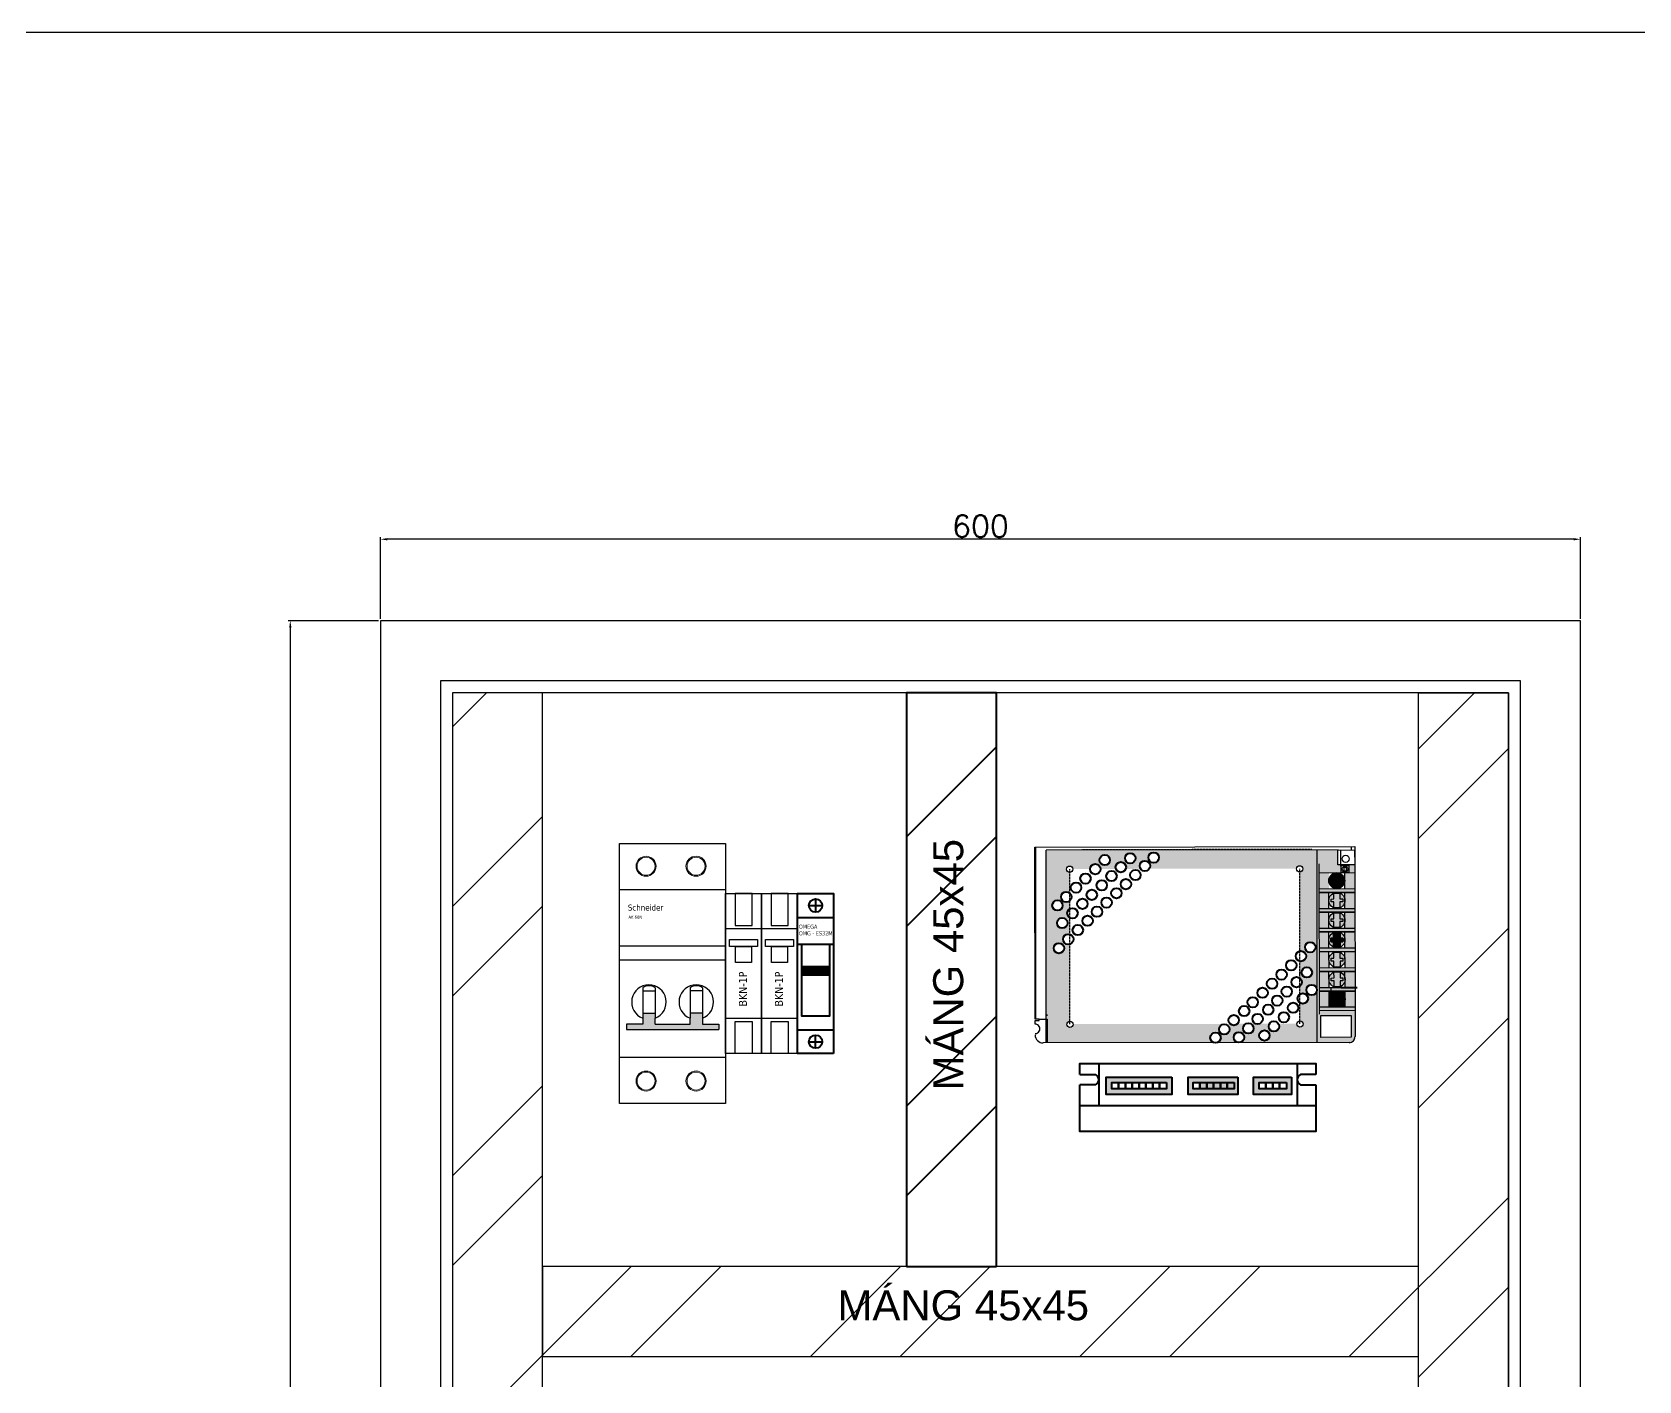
# Model space of a CAD drawing. Header units: inches. Extents: x 14 to 2932, y 13 to 1968.
# Drawn here: x 867 to 1671, y 1293 to 1968 of the extents above; entities that cross this region are included whole.
import ezdxf

# ---------------------------------------------------------------- set-up
doc = ezdxf.new("R2010")
doc.units = ezdxf.units.IN
doc.header["$MEASUREMENT"] = 0
doc.linetypes.add('DASHED', pattern=[0.75, 0.5, -0.25])
doc.layers.add('3', color=7, linetype='Continuous')
doc.layers.add('9-DIM', color=7, linetype='Continuous')
doc.layers.add('TEXT', color=3, linetype='Continuous', lineweight=9)
doc.styles.add('Tahoma (Input Text)', font='tahoma.ttf')
doc.styles.add('TEXT DIM TỦ', font='romans.shx', dxfattribs={"height": 11})
doc.styles.add('text tủ 17.7', font='arial.ttf', dxfattribs={"height": 15})
doc.dimstyles.new('DIM TỦ ĐIỆN', dxfattribs={"dimtxt": 11, "dimasz": 3.5, "dimexe": 1, "dimexo": 1, "dimgap": 1, "dimtad": 1, "dimtoh": 1, "dimdsep": 46, "dimtxsty": 'TEXT DIM TỦ', "dimcen": 0, "dimclrd": 6, "dimclre": 6, "dimclrt": 256, "dimadec": 0, "dimazin": 2, "dimtfac": 1, "dimtmove": 0, "dimatfit": 3, "dimfxl": 1, "dimtfillclr": 256, "dimtolj": 1, "dimtzin": 0, "dimarcsym": 1})

# ---------------------------------------------------------------- blocks, each defined once
blk = doc.blocks.new('*D29')
at = {"layer": '9-DIM', "color": 6, "lineweight": -2, "transparency": 16777216}
for p, q in [((1040.64, 1673.42), (995.54, 1673.42)), ((996.54, 1669.92), (996.54, 776.92)), ((1040.64, 773.42), (995.54, 773.42))]:
    blk.add_line(p, q, dxfattribs=at)
at = {"layer": '9-DIM', "color": 6, "transparency": 16777216}
for points in [[(995.96, 1669.92), (997.13, 1669.92), (996.54, 1673.42)], [(995.96, 776.92), (997.13, 776.92), (996.54, 773.42)]]:
    blk.add_solid(points, dxfattribs=at)
at = {"layer": 'Defpoints', "color": 0, "transparency": 16777216}
for p in [(1041.64, 1673.42), (996.54, 773.42), (1041.64, 773.42)]:
    blk.add_point(p, dxfattribs=at)
at = {"layer": '9-DIM', "transparency": 16777216, "insert": (990.04, 1223.42), "char_height": 11, "attachment_point": 5, "rotation": 90, "style": 'TEXT DIM TỦ'}
blk.add_mtext('\\A1;900', dxfattribs=at)
blk = doc.blocks.new('*D30')
at = {"layer": '9-DIM', "color": 6, "lineweight": -2, "transparency": 16777216}
for p, q in [((1041.64, 1674.42), (1041.64, 1715.22)), ((1638.14, 1714.22), (1045.14, 1714.22)), ((1641.64, 1674.42), (1641.64, 1715.22))]:
    blk.add_line(p, q, dxfattribs=at)
at = {"layer": '9-DIM', "color": 6, "transparency": 16777216}
for points in [[(1045.14, 1714.8), (1045.14, 1713.63), (1041.64, 1714.22)], [(1638.14, 1714.8), (1638.14, 1713.63), (1641.64, 1714.22)]]:
    blk.add_solid(points, dxfattribs=at)
at = {"layer": 'Defpoints', "color": 0, "transparency": 16777216}
for p in [(1041.64, 1714.22), (1041.64, 1673.42), (1641.64, 1673.42)]:
    blk.add_point(p, dxfattribs=at)
at = {"layer": '9-DIM', "transparency": 16777216, "insert": (1341.64, 1720.72), "char_height": 11, "attachment_point": 5, "style": 'TEXT DIM TỦ'}
blk.add_mtext('\\A1;600', dxfattribs=at)
blk = doc.blocks.new('*U6')
for points in [[(-543.89, -2654.83), (-525.89, -2654.83), (-525.89, -2734.83), (-543.89, -2734.83)], [(-541.89, -2677.83), (-527.89, -2677.83), (-527.89, -2681.33), (-541.89, -2681.33)], [(-538.89, -2681.33), (-530.89, -2681.33), (-530.89, -2689.33), (-538.89, -2689.33)]]:
    blk.add_lwpolyline(points, close=True)
at = {"color": 1}
for points in [[(-539.14, -2670.83), (-530.64, -2670.83), (-530.64, -2654.83), (-539.14, -2654.83)], [(-539.14, -2718.83), (-530.64, -2718.83), (-530.64, -2734.83), (-539.14, -2734.83)]]:
    blk.add_lwpolyline(points, close=True, dxfattribs=at)
at = {"color": 3}
blk.add_lwpolyline([(-543.89, -2672.33), (-525.89, -2672.33), (-525.89, -2717.33), (-543.89, -2717.33)], close=True, dxfattribs=at)
at = {"color": 1, "style": 'Tahoma (Input Text)'}
blk.add_text('BKN-1P', height=4, rotation=90, dxfattribs=at).set_placement((-533.23, -2711.26))
blk = doc.blocks.new('B')
at = {"layer": '3', "lineweight": 40, "true_color": 0xc7c8ca}
h = blk.add_hatch(color=9, dxfattribs=at)
h.dxf.hatch_style = 1
h.paths.add_polyline_path([(5690.61, -183.4, -0.899952), (5695.75, -183.94, -0.897339), (5690.61, -184.5), (5690.76, -234.7), (5717.17, -234.61, -0.415061), (5714.57, -232.02, -1), (5719.76, -232.02, -0.413367), (5717.17, -234.61), (5787.16, -234.42), (5786.77, -99.12), (5702.29, -99.37), (5702.29, -99.71), (5690.37, -99.75)])
h.paths.add_polyline_path([(5699.83, -112.73, -0.415061), (5698.26, -111.17, -0.998555), (5701.39, -111.16), (5739.79, -111.05, -0.078943), (5739.66, -110.25, -1), (5744.85, -110.25, -0.077489), (5744.73, -111.04), (5753.07, -111.01, -0.559875), (5757.5, -111), (5761.49, -110.99, -0.183658), (5760.83, -109.27, -1), (5766.03, -109.27, -0.182164), (5765.38, -110.98), (5775.86, -110.95, -1.001447), (5778.99, -110.94, -0.413367), (5777.43, -112.51), (5777.46, -121.16, -0.403594), (5779.96, -123.75, -0.401914), (5777.47, -126.35), (5777.49, -134.07, -0.519059), (5780.97, -136.52, -0.517225), (5777.51, -138.97), (5777.53, -146.45, -0.60753), (5781.62, -148.57, -0.605553), (5777.54, -150.71), (5777.76, -224.38, -0.415061), (5779.33, -225.94, -0.998555), (5776.2, -225.95), (5736.63, -226.06, -0.053791), (5736.69, -226.62, -1), (5731.5, -226.62, -0.052341), (5731.55, -226.08), (5723.11, -226.1, -0.484797), (5719.03, -226.11), (5715.06, -226.13, -0.152116), (5715.52, -227.6, -1), (5710.32, -227.6, -0.150637), (5710.77, -226.14), (5701.73, -226.16, -1.001447), (5698.6, -226.17, -0.413367), (5700.16, -224.6), (5700.13, -215.44, -0.555051), (5696.39, -213.11, -0.553161), (5700.12, -210.77), (5700.1, -206.15, -0.113241), (5699.84, -205.02, -0.111777), (5700.1, -203.9), (5700.09, -201.86, -0.72954), (5695.38, -200.35, -0.727328), (5700.08, -198.82), (5700.07, -194.91, -0.2018), (5699.29, -193.05, -0.200296), (5700.06, -191.2)], flags=16)
h.paths.add_polyline_path([(5699.92, -188.29, -1), (5694.73, -188.29, -1)], flags=16)
h.paths.add_polyline_path([(5696.1, -195.66, -1), (5690.9, -195.66, -1)], flags=16)
h.paths.add_polyline_path([(5709.07, -197.83, -1), (5703.87, -197.83, -1)], flags=0)
h.paths.add_polyline_path([(5713.59, -202.54, -1), (5708.4, -202.54, -1)], flags=0)
h.paths.add_polyline_path([(5697.03, -208.38, -1), (5691.84, -208.38, -1)], flags=16)
h.paths.add_polyline_path([(5709.67, -209.86, -1), (5704.48, -209.86, -1)], flags=0)
h.paths.add_polyline_path([(5718.32, -207.47, -1), (5713.13, -207.47, -1)], flags=0)
h.paths.add_polyline_path([(5714.43, -214.84, -1), (5709.24, -214.84, -1)], flags=0)
h.paths.add_polyline_path([(5722.9, -212.24, -1), (5717.7, -212.24, -1)], flags=0)
h.paths.add_polyline_path([(5706.29, -218.01, -1), (5701.1, -218.01, -1)], flags=0)
h.paths.add_polyline_path([(5718.94, -219.56, -1), (5713.75, -219.56, -1)], flags=0)
h.paths.add_polyline_path([(5710.85, -222.75, -1), (5705.66, -222.75, -1)], flags=0)
h.paths.add_polyline_path([(5727.42, -216.96, -1), (5722.23, -216.96, -1)], flags=0)
h.paths.add_polyline_path([(5732.08, -221.81, -1), (5726.89, -221.81, -1)], flags=0)
h.paths.add_polyline_path([(5728.54, -229.6, -1), (5723.35, -229.6, -1)], flags=16)
h.paths.add_polyline_path([(5744.27, -115.05, -1), (5749.46, -115.05, -1)], flags=0)
h.paths.add_polyline_path([(5748.93, -119.91, -1), (5754.12, -119.91, -1)], flags=0)
h.paths.add_polyline_path([(5753.45, -124.62, -1), (5758.65, -124.62, -1)], flags=0)
h.paths.add_polyline_path([(5735.21, -105.61, -1), (5740.4, -105.61, -1)], flags=16)
h.paths.add_polyline_path([(5758.03, -129.39, -1), (5763.22, -129.39, -1)], flags=0)
h.paths.add_polyline_path([(5762.75, -134.32, -1), (5767.95, -134.32, -1)], flags=0)
h.paths.add_polyline_path([(5741.14, -231.26, -1), (5735.95, -231.26, -1)], flags=16)
h.paths.add_polyline_path([(5767.28, -139.04, -1), (5772.48, -139.04, -1)], flags=0)
h.paths.add_polyline_path([(5747.81, -107.26, -1), (5753, -107.26, -1)], flags=16)
h.paths.add_polyline_path([(5757.41, -117.3, -1), (5762.6, -117.3, -1)], flags=0)
h.paths.add_polyline_path([(5771.87, -143.82, -1), (5777.06, -143.82, -1)], flags=0)
h.paths.add_polyline_path([(5761.92, -122.02, -1), (5767.11, -122.02, -1)], flags=0)
h.paths.add_polyline_path([(5766.68, -127, -1), (5771.87, -127, -1)], flags=0)
h.paths.add_polyline_path([(5771.31, -131.85, -1), (5776.51, -131.85, -1)], flags=0)
h.paths.add_polyline_path([(5780.6, -152.92, -1), (5785.8, -152.92, -1)], flags=16)
h.paths.add_polyline_path([(5756.58, -104.85, -1), (5761.78, -104.85, -1)], flags=16)
h.paths.add_polyline_path([(5765.5, -114.12, -1), (5770.69, -114.12, -1)], flags=0)
h.paths.add_polyline_path([(5780.25, -141.2, -1), (5785.45, -141.2, -1)], flags=16)
h.paths.add_polyline_path([(5770.06, -118.86, -1), (5775.25, -118.86, -1)], flags=0)
h.paths.add_polyline_path([(5779.32, -128.49, -1), (5784.51, -128.49, -1)], flags=16)
at = {"layer": '3', "lineweight": 40, "true_color": 0xf4ee51}
h = blk.add_hatch(color=41, dxfattribs=at)
h.dxf.hatch_style = 1
h.paths.add_polyline_path([(5690.64, -234.7), (5690.69, -250.78, 0.414214), (5693.7, -253.77), (5706.63, -253.73), (5706.58, -235.73), (5705.03, -235.74), (5705.03, -234.65)])
h.paths.add_polyline_path([(5693.25, -236.59), (5704.18, -236.56), (5704.23, -251.8), (5693.29, -251.83)], flags=16)
h.paths.add_polyline_path([(5706.58, -235.73), (5706.63, -253.73), (5708.51, -253.73), (5708.45, -235.73)])
h.paths.add_polyline_path([(5716.45, -235.7), (5716.51, -253.7), (5718.38, -253.7), (5718.33, -235.7)])
h.paths.add_polyline_path([(5726.33, -235.67), (5726.38, -253.67), (5728.26, -253.67), (5728.21, -235.67)])
h.paths.add_polyline_path([(5736.21, -235.65), (5736.26, -253.65), (5738.14, -253.64), (5738.09, -235.64)])
h.paths.add_polyline_path([(5746.09, -235.62), (5746.14, -253.62), (5748.02, -253.61), (5747.96, -235.61)])
h.paths.add_polyline_path([(5755.96, -235.59), (5756.02, -253.59), (5757.89, -253.58), (5757.84, -235.58)])
h.paths.add_polyline_path([(5765.84, -235.56), (5765.89, -253.56), (5767.77, -253.55), (5767.72, -235.55)])
h.paths.add_polyline_path([(5780.18, -234.44), (5780.18, -235.52), (5775.72, -235.53), (5775.75, -246.85), (5779.31, -246.84), (5779.32, -250.57), (5775.76, -250.58), (5775.77, -253.53), (5779.65, -253.52), (5779.63, -245.16), (5787.07, -245.14), (5787.04, -234.42)])
at = {"layer": '3', "lineweight": 40, "true_color": 0x000000}
h = blk.add_hatch(color=18, dxfattribs=at)
h.dxf.hatch_style = 1
h.paths.add_polyline_path([(5716.47, -240.7), (5716.45, -235.7), (5708.45, -235.73), (5708.47, -240.73)])
h.paths.add_polyline_path([(5708.49, -248.73), (5708.51, -253.73), (5716.51, -253.7), (5716.49, -248.7)])
h.paths.add_polyline_path([(5718.37, -248.7), (5718.38, -253.7), (5726.38, -253.67), (5726.37, -248.67)])
h.paths.add_polyline_path([(5726.35, -240.67), (5726.33, -235.67), (5718.33, -235.7), (5718.35, -240.7)])
h.paths.add_polyline_path([(5728.21, -235.67), (5728.22, -240.67), (5736.22, -240.65), (5736.21, -235.65)])
h.paths.add_polyline_path([(5728.25, -248.67), (5728.26, -253.67), (5736.26, -253.65), (5736.25, -248.65)])
h.paths.add_polyline_path([(5746.14, -253.62), (5746.12, -248.62), (5738.12, -248.64), (5738.14, -253.64)])
h.paths.add_polyline_path([(5738.09, -235.64), (5738.1, -240.64), (5746.1, -240.62), (5746.09, -235.62)])
h.paths.add_polyline_path([(5755.98, -240.59), (5755.96, -235.59), (5747.96, -235.61), (5747.98, -240.61)])
h.paths.add_polyline_path([(5748, -248.61), (5748.02, -253.61), (5756.02, -253.59), (5756, -248.59)])
h.paths.add_polyline_path([(5757.88, -248.58), (5757.89, -253.58), (5765.89, -253.56), (5765.88, -248.56)])
h.paths.add_polyline_path([(5757.84, -235.58), (5757.86, -240.58), (5765.86, -240.56), (5765.84, -235.56)])
h.paths.add_polyline_path([(5767.72, -235.55), (5767.73, -240.55), (5775.73, -240.53), (5775.72, -235.53)])
h.paths.add_polyline_path([(5775.76, -248.53), (5767.76, -248.55), (5767.77, -253.55), (5775.77, -253.53)])
h = blk.add_hatch(color=18, dxfattribs=at)
h.dxf.hatch_style = 1
h.paths.add_polyline_path([(5712.49, -248.71, -0.414214), (5708.48, -244.73), (5708.49, -248.73)])
h.paths.add_polyline_path([(5712.47, -240.71), (5708.47, -240.73), (5708.48, -244.73, -0.414214)])
h.paths.add_polyline_path([(5712.47, -240.71, -0.414214), (5716.48, -244.7), (5716.47, -240.7)])
h.paths.add_polyline_path([(5716.48, -244.7, -0.414214), (5712.49, -248.71), (5716.49, -248.7)])
at = {"layer": '3', "lineweight": 40, "true_color": 0x939598}
h = blk.add_hatch(color=252, dxfattribs=at)
h.dxf.hatch_style = 1
h.paths.add_polyline_path([(5708.78, -246.23, 0.305078), (5712.49, -248.71, 0.305078), (5716.19, -246.21), (5713.2, -246.22), (5713.2, -247.61), (5711.75, -247.62), (5711.75, -246.22)])
h.paths.add_polyline_path([(5708.77, -243.22), (5711.74, -243.21), (5711.73, -241.81), (5713.19, -241.81), (5713.19, -243.2), (5716.18, -243.2, 0.305078), (5712.47, -240.71, 0.305078)])
h.paths.add_polyline_path([(5708.77, -243.22), (5708.78, -246.23), (5711.75, -246.22), (5711.75, -247.62), (5713.2, -247.61), (5713.2, -246.22), (5716.19, -246.21), (5716.18, -243.2), (5713.19, -243.2), (5713.19, -241.81), (5711.73, -241.81), (5711.74, -243.21)])
h.paths.add_polyline_path([(5708.78, -246.23), (5708.77, -243.22, 0.19562)])
h.paths.add_polyline_path([(5716.18, -243.2), (5716.19, -246.21, 0.19562)])
h = blk.add_hatch(color=252, dxfattribs=at)
h.dxf.hatch_style = 1
h.paths.add_polyline_path([(5722.35, -240.69, 0.305078), (5718.65, -243.19), (5721.61, -243.18), (5721.61, -241.79), (5723.06, -241.78), (5723.07, -243.18), (5726.06, -243.17, 0.305078)])
h.paths.add_polyline_path([(5723.07, -243.18), (5723.06, -241.78), (5721.61, -241.79), (5721.61, -243.18), (5718.65, -243.19), (5718.66, -246.2), (5721.62, -246.19), (5721.63, -247.59), (5723.08, -247.59), (5723.08, -246.19), (5726.07, -246.18), (5726.06, -243.17)])
h.paths.add_polyline_path([(5718.66, -246.2, 0.305078), (5722.37, -248.69, 0.305078), (5726.07, -246.18), (5723.08, -246.19), (5723.08, -247.59), (5721.63, -247.59), (5721.62, -246.19)])
h.paths.add_polyline_path([(5718.66, -246.2), (5718.65, -243.19, 0.19562)])
h.paths.add_polyline_path([(5726.06, -243.17), (5726.07, -246.18, 0.19562)])
h.paths.add_polyline_path([(5731.49, -241.76), (5731.49, -243.15), (5728.53, -243.16), (5728.53, -246.17), (5731.5, -246.17), (5731.5, -247.56), (5732.96, -247.56), (5732.95, -246.16), (5735.95, -246.15), (5735.94, -243.14), (5732.94, -243.15), (5732.94, -241.75)], flags=16)
h.paths.add_polyline_path([(5728.53, -246.17, 0.305078), (5732.25, -248.66, 0.305078), (5735.95, -246.15), (5732.95, -246.16), (5732.96, -247.56), (5731.5, -247.56), (5731.5, -246.17)], flags=17)
h.paths.add_polyline_path([(5732.22, -240.66, 0.305078), (5728.53, -243.16), (5731.49, -243.15), (5731.49, -241.76), (5732.94, -241.75), (5732.94, -243.15), (5735.94, -243.14, 0.305078)], flags=17)
h.paths.add_polyline_path([(5728.53, -246.17), (5728.53, -243.16, 0.19562)])
h.paths.add_polyline_path([(5732.22, -240.66, 1), (5732.25, -248.66, 0.305078), (5735.95, -246.15), (5735.94, -243.14, 0.305078)])
h.paths.add_polyline_path([(5735.94, -243.14), (5735.95, -246.15, 0.19562)])
h = blk.add_hatch(color=252, dxfattribs=at)
h.dxf.hatch_style = 1
h.paths.add_polyline_path([(5732.22, -240.66, 0.305078), (5728.53, -243.16), (5731.49, -243.15), (5731.49, -241.76), (5732.94, -241.75), (5732.94, -243.15), (5735.94, -243.14, 0.305078)])
h.paths.add_polyline_path([(5732.94, -243.15), (5732.94, -241.75), (5731.49, -241.76), (5731.49, -243.15), (5728.53, -243.16), (5728.53, -246.17), (5731.5, -246.17), (5731.5, -247.56), (5732.96, -247.56), (5732.95, -246.16), (5735.95, -246.15), (5735.94, -243.14)])
h.paths.add_polyline_path([(5728.53, -246.17, 0.305078), (5732.25, -248.66, 0.305078), (5735.95, -246.15), (5732.95, -246.16), (5732.96, -247.56), (5731.5, -247.56), (5731.5, -246.17)])
h.paths.add_polyline_path([(5728.53, -246.17), (5728.53, -243.16, 0.19562)])
h.paths.add_polyline_path([(5735.94, -243.14), (5735.95, -246.15, 0.19562)])
h.paths.add_polyline_path([(5741.37, -241.73), (5741.37, -243.12), (5738.4, -243.13), (5738.41, -246.15), (5741.38, -246.14), (5741.38, -247.53), (5742.84, -247.53), (5742.83, -246.13), (5745.82, -246.12), (5745.81, -243.11), (5742.82, -243.12), (5742.82, -241.72)], flags=16)
h.paths.add_polyline_path([(5738.41, -246.15, 0.305078), (5742.12, -248.63, 0.305078), (5745.82, -246.12), (5742.83, -246.13), (5742.84, -247.53), (5741.38, -247.53), (5741.38, -246.14)], flags=17)
h.paths.add_polyline_path([(5742.1, -240.63, 0.305078), (5738.4, -243.13), (5741.37, -243.12), (5741.37, -241.73), (5742.82, -241.72), (5742.82, -243.12), (5745.81, -243.11, 0.305078)], flags=17)
h.paths.add_polyline_path([(5738.41, -246.15), (5738.4, -243.13, 0.19562)])
h.paths.add_polyline_path([(5742.1, -240.63, 1), (5742.12, -248.63, 0.305078), (5745.82, -246.12), (5745.81, -243.11, 0.305078)])
h.paths.add_polyline_path([(5745.81, -243.11), (5745.82, -246.12, 0.19562)])
at = {"layer": '3', "lineweight": 40, "true_color": 0xd7ebd2}
h = blk.add_hatch(color=254, dxfattribs=at)
h.dxf.hatch_style = 1
h.paths.add_polyline_path([(5742.1, -240.63, 0.305078), (5738.4, -243.13), (5741.37, -243.12), (5741.37, -241.73), (5742.82, -241.72), (5742.82, -243.12), (5745.81, -243.11, 0.305078)])
h.paths.add_polyline_path([(5742.82, -243.12), (5742.82, -241.72), (5741.37, -241.73), (5741.37, -243.12), (5738.4, -243.13), (5738.41, -246.15), (5741.38, -246.14), (5741.38, -247.53), (5742.84, -247.53), (5742.83, -246.13), (5745.82, -246.12), (5745.81, -243.11)])
h.paths.add_polyline_path([(5738.41, -246.15, 0.305078), (5742.12, -248.63, 0.305078), (5745.82, -246.12), (5742.83, -246.13), (5742.84, -247.53), (5741.38, -247.53), (5741.38, -246.14)])
h.paths.add_polyline_path([(5738.41, -246.15), (5738.4, -243.13, 0.19562)])
h.paths.add_polyline_path([(5745.81, -243.11), (5745.82, -246.12, 0.19562)])
h.paths.add_polyline_path([(5751.24, -241.7), (5751.25, -243.09), (5748.28, -243.1), (5748.29, -246.12), (5751.26, -246.11), (5751.26, -247.5), (5752.71, -247.5), (5752.71, -246.11), (5755.7, -246.1), (5755.69, -243.08), (5752.7, -243.09), (5752.7, -241.7)], flags=16)
h.paths.add_polyline_path([(5748.29, -246.12, 0.305078), (5752, -248.6, 0.305078), (5755.7, -246.1), (5752.71, -246.11), (5752.71, -247.5), (5751.26, -247.5), (5751.26, -246.11)], flags=17)
h.paths.add_polyline_path([(5751.98, -240.6, 0.305078), (5748.28, -243.1), (5751.25, -243.09), (5751.24, -241.7), (5752.7, -241.7), (5752.7, -243.09), (5755.69, -243.08, 0.305078)], flags=17)
h.paths.add_polyline_path([(5748.29, -246.12), (5748.28, -243.1, 0.19562)])
h.paths.add_polyline_path([(5751.98, -240.6, 1), (5752, -248.6, 0.305078), (5755.7, -246.1), (5755.69, -243.08, 0.305078)])
h.paths.add_polyline_path([(5755.69, -243.08), (5755.7, -246.1, 0.19562)])
at = {"layer": '3', "lineweight": 40, "true_color": 0x939598}
h = blk.add_hatch(color=252, dxfattribs=at)
h.dxf.hatch_style = 1
h.paths.add_polyline_path([(5751.98, -240.6, 0.305078), (5748.28, -243.1), (5751.25, -243.09), (5751.24, -241.7), (5752.7, -241.7), (5752.7, -243.09), (5755.69, -243.08, 0.305078)])
h.paths.add_polyline_path([(5752.7, -243.09), (5752.7, -241.7), (5751.24, -241.7), (5751.25, -243.09), (5748.28, -243.1), (5748.29, -246.12), (5751.26, -246.11), (5751.26, -247.5), (5752.71, -247.5), (5752.71, -246.11), (5755.7, -246.1), (5755.69, -243.08)])
h.paths.add_polyline_path([(5748.29, -246.12, 0.305078), (5752, -248.6, 0.305078), (5755.7, -246.1), (5752.71, -246.11), (5752.71, -247.5), (5751.26, -247.5), (5751.26, -246.11)])
h.paths.add_polyline_path([(5748.29, -246.12), (5748.28, -243.1, 0.19562)])
h.paths.add_polyline_path([(5755.69, -243.08), (5755.7, -246.1, 0.19562)])
h.paths.add_polyline_path([(5761.12, -241.67), (5761.12, -243.07), (5758.16, -243.07), (5758.17, -246.09), (5761.13, -246.08), (5761.14, -247.48), (5762.59, -247.47), (5762.59, -246.08), (5765.58, -246.07), (5765.57, -243.05), (5762.58, -243.06), (5762.57, -241.67)], flags=16)
h.paths.add_polyline_path([(5758.17, -246.09, 0.305078), (5761.88, -248.57, 0.305078), (5765.58, -246.07), (5762.59, -246.08), (5762.59, -247.47), (5761.14, -247.48), (5761.13, -246.08)], flags=17)
h.paths.add_polyline_path([(5761.86, -240.57, 0.305078), (5758.16, -243.07), (5761.12, -243.07), (5761.12, -241.67), (5762.57, -241.67), (5762.58, -243.06), (5765.57, -243.05, 0.305078)], flags=17)
h.paths.add_polyline_path([(5758.17, -246.09), (5758.16, -243.07, 0.19562)])
h.paths.add_polyline_path([(5761.86, -240.57, 1), (5761.88, -248.57, 0.305078), (5765.58, -246.07), (5765.57, -243.05, 0.305078)])
h.paths.add_polyline_path([(5765.57, -243.05), (5765.58, -246.07, 0.19562)])
h = blk.add_hatch(color=252, dxfattribs=at)
h.dxf.hatch_style = 1
h.paths.add_polyline_path([(5761.86, -240.57, 0.305078), (5758.16, -243.07), (5761.12, -243.07), (5761.12, -241.67), (5762.57, -241.67), (5762.58, -243.06), (5765.57, -243.05, 0.305078)])
h.paths.add_polyline_path([(5762.58, -243.06), (5762.57, -241.67), (5761.12, -241.67), (5761.12, -243.07), (5758.16, -243.07), (5758.17, -246.09), (5761.13, -246.08), (5761.14, -247.48), (5762.59, -247.47), (5762.59, -246.08), (5765.58, -246.07), (5765.57, -243.05)])
h.paths.add_polyline_path([(5758.17, -246.09, 0.305078), (5761.88, -248.57, 0.305078), (5765.58, -246.07), (5762.59, -246.08), (5762.59, -247.47), (5761.14, -247.48), (5761.13, -246.08)])
h.paths.add_polyline_path([(5758.17, -246.09), (5758.16, -243.07, 0.19562)])
h.paths.add_polyline_path([(5765.57, -243.05), (5765.58, -246.07, 0.19562)])
h.paths.add_polyline_path([(5771, -241.64), (5771, -243.04), (5768.04, -243.05), (5768.04, -246.06), (5771.01, -246.05), (5771.01, -247.45), (5772.47, -247.44), (5772.46, -246.05), (5775.46, -246.04), (5775.45, -243.02), (5772.46, -243.03), (5772.45, -241.64)], flags=16)
h.paths.add_polyline_path([(5768.04, -246.06, 0.305078), (5771.76, -248.54, 0.305078), (5775.46, -246.04), (5772.46, -246.05), (5772.47, -247.44), (5771.01, -247.45), (5771.01, -246.05)], flags=17)
h.paths.add_polyline_path([(5771.73, -240.54, 0.305078), (5768.04, -243.05), (5771, -243.04), (5771, -241.64), (5772.45, -241.64), (5772.46, -243.03), (5775.45, -243.02, 0.305078)], flags=17)
h.paths.add_polyline_path([(5768.04, -246.06), (5768.04, -243.05, 0.19562)])
h.paths.add_polyline_path([(5771.73, -240.54, 1), (5771.76, -248.54, 0.305078), (5775.46, -246.04), (5775.45, -243.02, 0.305078)])
h.paths.add_polyline_path([(5775.45, -243.02), (5775.46, -246.04, 0.19562)])
h = blk.add_hatch(color=252, dxfattribs=at)
h.dxf.hatch_style = 1
h.paths.add_polyline_path([(5771, -241.56), (5771.01, -242.95), (5768.04, -242.96), (5768.05, -245.97), (5771.01, -245.97), (5771.02, -247.36), (5772.47, -247.36), (5772.47, -245.96), (5775.46, -245.95), (5775.45, -242.94), (5772.46, -242.95), (5772.45, -241.55)])
h.paths.add_polyline_path([(5768.05, -245.97, 0.305078), (5771.76, -248.46, 0.305078), (5775.46, -245.95), (5772.47, -245.96), (5772.47, -247.36), (5771.02, -247.36), (5771.01, -245.97)])
h.paths.add_polyline_path([(5768.04, -242.96), (5771.01, -242.95), (5771, -241.56), (5772.45, -241.55), (5772.46, -242.95), (5775.45, -242.94, 0.305078), (5771.74, -240.46, 0.305078)])
h.paths.add_polyline_path([(5768.05, -245.97), (5768.04, -242.96, 0.19562)])
at = {"layer": '3', "lineweight": 40, "true_color": 0xd0c9c3}
h = blk.add_hatch(color=9, dxfattribs=at)
h.dxf.hatch_style = 1
h.paths.add_polyline_path([(5741.38, -246.14), (5741.38, -247.53), (5742.84, -247.53), (5742.83, -246.13), (5745.82, -246.12), (5745.81, -243.11), (5742.82, -243.12), (5742.82, -241.72), (5741.37, -241.73), (5741.37, -243.12), (5738.4, -243.13), (5738.41, -246.15)])
for p, q in [((5701.56, -93.75), (5701.56, -95.86)), ((5701.56, -95.86), (5702.28, -95.86)), ((5702.28, -95.86), (5702.27, -93.75)), ((5702.27, -94.17), (5788.35, -93.92)), ((5702.28, -95.86), (5702.29, -99.72)), ((5702.29, -99.11), (5690.37, -99.15)), ((5702.29, -99.72), (5690.37, -99.75)), ((5702.29, -99.37), (5786.77, -99.13)), ((5787.19, -245.14), (5786.77, -99.13)), ((5787.04, -234.42), (5690.64, -234.7)), ((5780.18, -235.52), (5705.03, -235.74)), ((5706.75, -253.73), (5706.69, -235.73)), ((5708.47, -240.73), (5716.47, -240.7)), ((5708.57, -235.73), (5708.62, -253.73)), ((5714.71, -241.72), (5714.71, -240.64)), ((5716.45, -235.7), (5716.51, -253.7)), ((5716.51, -253.7), (5716.45, -235.7)), ((5718.33, -235.7), (5718.38, -253.7)), ((5718.35, -240.7), (5726.35, -240.67)), ((5726.33, -235.67), (5726.38, -253.67)), ((5726.38, -253.67), (5726.33, -235.67)), ((5728.21, -235.67), (5728.26, -253.67)), ((5728.22, -240.67), (5736.22, -240.65)), ((5736.21, -235.65), (5736.26, -253.65)), ((5736.26, -253.65), (5736.21, -235.65)), ((5738.09, -235.64), (5738.14, -253.64)), ((5738.1, -240.64), (5746.1, -240.62)), ((5746.09, -235.62), (5746.14, -253.62)), ((5746.14, -253.62), (5746.09, -235.62)), ((5747.96, -235.61), (5748.02, -253.61)), ((5747.98, -240.61), (5755.98, -240.59)), ((5755.96, -235.59), (5756.02, -253.59)), ((5756.02, -253.59), (5755.96, -235.59)), ((5757.84, -235.58), (5757.89, -253.58)), ((5757.86, -240.58), (5765.86, -240.56)), ((5765.85, -235.47), (5765.9, -253.47)), ((5765.9, -253.47), (5765.85, -235.47)), ((5767.72, -235.47), (5767.78, -253.47)), ((5775.72, -235.45), (5775.78, -253.45)), ((5708.49, -248.73), (5716.49, -248.7)), ((5716.25, -241.72), (5718.13, -241.71)), ((5718.17, -254.71), (5718.15, -246.71)), ((5718.37, -248.7), (5726.37, -248.67)), ((5728.25, -248.67), (5736.25, -248.65)), ((5738.12, -248.64), (5746.12, -248.62)), ((5748, -248.61), (5756, -248.59)), ((5757.88, -248.58), (5765.88, -248.56)), ((5767.76, -248.47), (5775.76, -248.45)), ((5779.08, -246.54), (5787.08, -246.51)), ((5787.1, -251.9), (5788.69, -251.9))]:
    blk.add_line(p, q)
at = {"linetype": 'DASHED'}
for p, q in [((5699.71, -111.17), (5777.31, -110.94)), ((5787.32, -231.93), (5786.99, -116.93)), ((5700.04, -226.17), (5777.64, -225.94))]:
    blk.add_line(p, q, dxfattribs=at)
at = {"lineweight": 40}
blk.add_line((5718.17, -254.71), (5718.15, -246.71), dxfattribs=at)
for points in [[(5702.27, -93.75), (5788.35, -93.5), (5788.81, -253.5), (5693.81, -253.77)], [(5699.79, -93.75), (5701.56, -93.75)], [(5690.8, -250.78), (5690.36, -97.78)], [(5703.91, -99.75), (5704.61, -99.75)], [(5711.75, -246.22), (5708.78, -246.23), (5708.77, -243.22), (5711.74, -243.21)], [(5711.74, -243.21), (5711.73, -241.81), (5713.19, -241.81), (5713.19, -243.2)], [(5713.2, -246.22), (5713.2, -247.61), (5711.75, -247.62), (5711.75, -246.22)], [(5713.19, -243.2), (5716.18, -243.2), (5716.19, -246.21), (5713.2, -246.22)], [(5721.62, -246.19), (5718.66, -246.2), (5718.65, -243.19), (5721.61, -243.18)], [(5721.61, -243.18), (5721.61, -241.79), (5723.06, -241.78), (5723.07, -243.18)], [(5723.08, -246.19), (5723.08, -247.59), (5721.63, -247.59), (5721.62, -246.19)], [(5723.07, -243.18), (5726.06, -243.17), (5726.07, -246.18), (5723.08, -246.19)], [(5731.5, -246.17), (5728.53, -246.17), (5728.53, -243.16), (5731.49, -243.15)], [(5731.5, -246.17), (5728.53, -246.17), (5728.53, -243.16), (5731.49, -243.15)], [(5731.49, -243.15), (5731.49, -241.76), (5732.94, -241.75), (5732.94, -243.15)], [(5731.49, -243.15), (5731.49, -241.76), (5732.94, -241.75), (5732.94, -243.15)], [(5732.95, -246.16), (5732.96, -247.56), (5731.5, -247.56), (5731.5, -246.17)], [(5732.95, -246.16), (5732.96, -247.56), (5731.5, -247.56), (5731.5, -246.17)], [(5732.94, -243.15), (5735.94, -243.14), (5735.95, -246.15), (5732.95, -246.16)], [(5732.94, -243.15), (5735.94, -243.14), (5735.95, -246.15), (5732.95, -246.16)], [(5741.38, -246.14), (5738.41, -246.15), (5738.4, -243.13), (5741.37, -243.12)], [(5741.37, -243.12), (5741.37, -241.73), (5742.82, -241.72), (5742.82, -243.12)], [(5742.83, -246.13), (5742.84, -247.53), (5741.38, -247.53), (5741.38, -246.14)], [(5742.82, -243.12), (5745.81, -243.11), (5745.82, -246.12), (5742.83, -246.13)], [(5751.26, -246.11), (5748.29, -246.12), (5748.28, -243.1), (5751.25, -243.09)], [(5751.26, -246.11), (5748.29, -246.12), (5748.28, -243.1), (5751.25, -243.09)], [(5751.25, -243.09), (5751.24, -241.7), (5752.7, -241.7), (5752.7, -243.09)], [(5751.25, -243.09), (5751.24, -241.7), (5752.7, -241.7), (5752.7, -243.09)], [(5752.71, -246.11), (5752.71, -247.5), (5751.26, -247.5), (5751.26, -246.11)], [(5752.71, -246.11), (5752.71, -247.5), (5751.26, -247.5), (5751.26, -246.11)], [(5752.7, -243.09), (5755.69, -243.08), (5755.7, -246.1), (5752.71, -246.11)], [(5752.7, -243.09), (5755.69, -243.08), (5755.7, -246.1), (5752.71, -246.11)], [(5761.13, -246.08), (5758.17, -246.09), (5758.16, -243.07), (5761.12, -243.07)], [(5761.13, -246.08), (5758.17, -246.09), (5758.16, -243.07), (5761.12, -243.07)], [(5761.12, -243.07), (5761.12, -241.67), (5762.57, -241.67), (5762.58, -243.06)], [(5762.59, -246.08), (5762.59, -247.47), (5761.14, -247.48), (5761.13, -246.08)], [(5762.58, -243.06), (5765.57, -243.05), (5765.58, -246.07), (5762.59, -246.08)], [(5771.01, -246.05), (5768.04, -246.06), (5768.03, -243.05), (5771, -243.04)], [(5771.01, -246.05), (5768.04, -246.06), (5768.03, -243.05), (5771, -243.04)], [(5771, -243.04), (5771, -241.64), (5772.45, -241.64), (5772.45, -243.03)], [(5771, -243.04), (5771, -241.64), (5772.45, -241.64), (5772.45, -243.03)], [(5771, -243.04), (5771, -241.64), (5772.45, -241.64), (5772.45, -243.03)], [(5772.46, -246.05), (5772.47, -247.44), (5771.01, -247.45), (5771.01, -246.05)], [(5772.46, -246.05), (5772.47, -247.44), (5771.01, -247.45), (5771.01, -246.05)], [(5772.46, -246.05), (5772.47, -247.44), (5771.01, -247.45), (5771.01, -246.05)], [(5772.45, -243.03), (5775.45, -243.02), (5775.45, -246.04), (5772.46, -246.05)], [(5772.45, -243.03), (5775.45, -243.02), (5775.45, -246.04), (5772.46, -246.05)], [(5772.45, -243.03), (5775.45, -243.02), (5775.45, -246.04), (5772.46, -246.05)]]:
    blk.add_lwpolyline(points)
for points in [[(5693.41, -251.83), (5693.37, -236.59), (5704.3, -236.56), (5704.34, -251.8)], [(5775.77, -250.49), (5775.76, -246.76), (5779.31, -246.75), (5779.32, -250.48)], [(5776.58, -249.2), (5776.58, -248.13), (5778.54, -248.13), (5778.55, -249.2)], [(5779.66, -253.43), (5779.63, -245.08), (5787.08, -245.06), (5787.1, -253.41)]]:
    blk.add_lwpolyline(points, close=True)
at = {"lineweight": 158}
for points in [[(5741.38, -246.14), (5738.41, -246.15), (5738.4, -243.13), (5741.37, -243.12)], [(5741.37, -243.12), (5741.37, -241.73), (5742.82, -241.72), (5742.82, -243.12)], [(5742.83, -246.13), (5742.84, -247.53), (5741.38, -247.53), (5741.38, -246.14)], [(5742.82, -243.12), (5745.81, -243.11), (5745.82, -246.12), (5742.83, -246.13)]]:
    blk.add_lwpolyline(points, dxfattribs=at)
at = {"lineweight": 40}
for centre in [(5737.77, -105.62), (5759.15, -104.86), (5742.23, -110.26), (5746.84, -115.06), (5750.37, -107.27), (5755.26, -112.37), (5763.4, -109.27), (5768.07, -114.13), (5751.5, -119.92), (5759.97, -117.31), (5764.49, -122.03), (5772.62, -118.87), (5756.02, -124.63), (5760.6, -129.4), (5769.25, -127.01), (5777.33, -123.76), (5781.89, -128.49), (5765.32, -134.33), (5769.85, -139.05), (5773.88, -131.86), (5778.34, -136.53), (5774.43, -143.83), (5782.82, -141.21), (5779, -148.58), (5783.17, -152.93), (5693.13, -183.98), (5697.3, -188.33), (5701.91, -193.09), (5693.32, -195.69), (5697.8, -200.38), (5706.48, -198.28), (5710.88, -202.55), (5694.27, -208.43), (5702.53, -205.03), (5707.15, -210.3), (5715.61, -207.47), (5698.82, -213.16), (5703.4, -218.14), (5711.72, -214.84), (5720.18, -212.24), (5724.71, -216.96), (5708.13, -222.75), (5716.23, -219.56), (5720.95, -224.5), (5729.37, -221.81), (5733.97, -226.62), (5712.8, -227.6), (5717.05, -232.02), (5725.83, -229.6), (5738.43, -231.26)]:
    blk.add_circle(centre, 2.6, dxfattribs=at)
for centre, radius in [((5699.71, -111.17), 1.57), ((5777.31, -110.94), 1.57), ((5700.04, -226.17), 1.57), ((5777.64, -225.94), 1.57), ((5712.48, -244.71), 4), ((5722.36, -244.69), 4), ((5732.24, -244.66), 4), ((5732.24, -244.66), 4), ((5742.11, -244.63), 4), ((5742.11, -244.63), 4), ((5751.99, -244.6), 4), ((5751.99, -244.6), 4), ((5761.87, -244.57), 4), ((5761.87, -244.57), 4), ((5771.75, -244.46), 4), ((5771.75, -244.46), 4), ((5777.54, -248.62), 1.42), ((5782.69, -248.93), 1.77)]:
    blk.add_circle(centre, radius)
for centre, radius, start, end in [((5694.36, -97.77), 4, 90.16565, 180.16565), ((5697.42, -93.76), 2.37, 180.16565, 0.16565), ((5693.8, -250.77), 3, 180.16565, 270.16565)]:
    blk.add_arc(centre, radius, start, end)

msp = doc.modelspace()

# ---------------------------------------------------------------- hatches: boundary and pattern name
at = {"layer": '3'}
h = msp.add_hatch(dxfattribs=at)
h.set_pattern_fill('ANSI32', color=8, scale=10)
h.set_pattern_definition([(45, (-5275.68, 2855.33), (-67.3519, 67.3519), []), (45, (-5230.78, 2855.33), (-67.3519, 67.3519), [])])
h.paths.add_polyline_path([(1077.636, 809.416), (1122.636, 809.416), (1122.636, 1637.416), (1077.636, 1637.416)])
h.paths.add_polyline_path([(1605.636, 809.416), (1560.636, 809.416), (1560.636, 1637.416), (1605.636, 1637.416)])
h.paths.add_polyline_path([(1122.636, 1305.416), (1560.636, 1305.416), (1560.636, 1350.416), (1122.636, 1350.416)])
h.paths.add_polyline_path([(1122.636, 1155.416), (1560.636, 1155.416), (1560.636, 1110.416), (1122.636, 1110.416)])
h.paths.add_polyline_path([(1122.636, 921.923), (1560.636, 921.923), (1560.636, 966.923), (1122.636, 966.923)])
at = {"layer": '3', "lineweight": 40, "true_color": 0x939598}
h = msp.add_hatch(dxfattribs=at)
h.set_pattern_fill('ANSI32', color=252, scale=10)
h.set_pattern_definition([(45, (-4686.06, 2444.57), (-67.3519, 67.3519), []), (45, (-4641.16, 2444.57), (-67.3519, 67.3519), [])])
h.paths.add_polyline_path([(1304.709, 1350.416), (1349.709, 1350.416), (1349.709, 1637.416), (1304.709, 1637.416)])
at = {"layer": '3', "lineweight": 40}
h = msp.add_hatch(dxfattribs=at)
h.set_pattern_fill('JIS_LC_8', color=1, scale=0.088)
h.set_pattern_definition([(45, (-6787.5057, 2869.07165), (-0.485358095, 0.485358095), []), (45, (-6787.4705, 2869.07165), (-0.485358095, 0.485358095), [])])
h.paths.add_polyline_path([(1252.253, 1496.21), (1266.224, 1496.21), (1266.224, 1500.555), (1252.253, 1500.555)])
at = {"layer": '3', "lineweight": 40, "true_color": 0xf8991e}
h = msp.add_hatch(color=30, dxfattribs=at)
h.dxf.hatch_style = 1
h.paths.add_polyline_path([(1210.826, 1469.048), (1210.826, 1471.752), (1202.626, 1471.752), (1202.626, 1474.699), (1202.625, 1477.194), (1196.436, 1477.193), (1196.436, 1474.699), (1196.436, 1471.752), (1178.963, 1471.752), (1178.963, 1474.699), (1178.962, 1477.193), (1172.773, 1477.194), (1172.773, 1474.699), (1172.773, 1471.752), (1164.573, 1471.752), (1164.573, 1469.048)])
at = {"layer": '3', "lineweight": 40}
h = msp.add_hatch(color=3, dxfattribs=at)
h.dxf.hatch_style = 1
h.paths.add_polyline_path([(1478.2, 1445.133), (1478.2, 1436.476), (1497.073, 1436.476), (1497.073, 1445.133)])
h.paths.add_polyline_path([(1494.632, 1442.536), (1494.632, 1439.34), (1491.214, 1439.34), (1487.797, 1439.34), (1484.379, 1439.34), (1480.962, 1439.34), (1480.962, 1442.536), (1484.379, 1442.536), (1487.797, 1442.536), (1491.214, 1442.536)], flags=16)
h.paths.add_polyline_path([(1470.336, 1445.133), (1445.4, 1445.133), (1445.4, 1436.476), (1470.336, 1436.476)])
h.paths.add_polyline_path([(1447.893, 1442.536), (1447.893, 1439.34), (1451.311, 1439.34), (1451.311, 1442.536)], flags=16)
h.paths.add_polyline_path([(1404.502, 1445.133), (1404.502, 1436.476), (1437.354, 1436.476), (1437.354, 1445.133)])
h.paths.add_polyline_path([(1434.641, 1442.536), (1434.641, 1439.34), (1431.224, 1439.34), (1427.806, 1439.34), (1424.388, 1439.34), (1420.971, 1439.34), (1417.553, 1439.34), (1414.136, 1439.34), (1410.718, 1439.34), (1407.3, 1439.34), (1407.3, 1442.536), (1410.718, 1442.536), (1414.136, 1442.536), (1417.553, 1442.536), (1420.971, 1442.536), (1424.388, 1442.536), (1427.806, 1442.536), (1431.224, 1442.536)], flags=16)

# ---------------------------------------------------------------- linework, layer by layer
at = {"color": 4, "lineweight": 40}
for p, q in [((1304.709, 1637.416), (1304.709, 1350.416)), ((1349.709, 1350.416), (1349.709, 1637.416))]:
    msp.add_line(p, q, dxfattribs=at)
at = {"lineweight": 40}
for p, q in [((1349.709, 1637.416), (1304.709, 1637.416)), ((1255.881, 1530.996), (1262.503, 1530.996)), ((1259.192, 1534.307), (1259.192, 1527.685)), ((1250.192, 1525.03), (1268.192, 1525.03)), ((1250.192, 1511.734), (1268.192, 1511.734)), ((1250.192, 1468.894), (1268.192, 1468.894)), ((1255.881, 1462.928), (1262.503, 1462.928)), ((1259.192, 1459.617), (1259.192, 1466.239)), ((1391.39, 1446.473), (1399.095, 1446.473)), ((1400.777, 1452.042), (1400.777, 1430.825)), ((1500.002, 1452.042), (1500.002, 1430.825)), ((1509.39, 1446.473), (1501.684, 1446.473)), ((1399.095, 1441.374), (1391.39, 1441.374)), ((1501.684, 1441.374), (1509.39, 1441.374)), ((1509.39, 1430.825), (1391.39, 1430.825)), ((1304.709, 1350.416), (1349.709, 1350.416))]:
    msp.add_line(p, q, dxfattribs=at)
for p, q in [((1161.206, 1561.962), (1214.192, 1561.962)), ((1161.206, 1431.962), (1161.206, 1561.962)), ((1214.192, 1561.962), (1214.192, 1431.962)), ((1161.206, 1538.962), (1214.192, 1538.962)), ((1161.206, 1454.962), (1161.206, 1538.962)), ((1214.192, 1538.962), (1214.192, 1454.962)), ((1161.206, 1510.804), (1214.192, 1510.804)), ((1214.192, 1515.133), (1214.192, 1508.019)), ((1214.192, 1514.462), (1214.192, 1479.462)), ((1214.192, 1503.691), (1161.206, 1503.691)), ((1214.192, 1509.462), (1214.192, 1484.462)), ((1172.776, 1489.876), (1172.773, 1474.699)), ((1172.775, 1488.322), (1178.96, 1488.323)), ((1178.96, 1489.877), (1178.963, 1474.699)), ((1196.438, 1489.877), (1196.436, 1474.699)), ((1202.623, 1488.322), (1196.438, 1488.323)), ((1202.623, 1489.876), (1202.626, 1474.699)), ((1172.773, 1471.752), (1164.573, 1471.752)), ((1164.573, 1471.752), (1164.573, 1469.048)), ((1172.773, 1474.699), (1172.773, 1471.752)), ((1172.775, 1477.194), (1178.96, 1477.193)), ((1178.963, 1471.752), (1178.963, 1474.699)), ((1178.963, 1471.752), (1196.436, 1471.752)), ((1196.436, 1471.752), (1196.436, 1474.699)), ((1202.623, 1477.194), (1196.438, 1477.193)), ((1202.626, 1474.699), (1202.626, 1471.752)), ((1202.626, 1471.752), (1210.826, 1471.752)), ((1210.826, 1471.752), (1210.826, 1469.048)), ((1164.573, 1469.048), (1210.826, 1469.048)), ((1214.192, 1454.962), (1161.206, 1454.962)), ((1214.192, 1431.962), (1161.206, 1431.962))]:
    msp.add_line(p, q)
for points in [[(13.984, 1967.851), (2932.322, 1967.851), (2932.322, 12.918), (13.984, 12.918)], [(1041.636, 773.416), (1641.636, 773.416), (1641.636, 1673.416), (1041.636, 1673.416)], [(1071.636, 803.416), (1611.636, 803.416), (1611.636, 1643.416), (1071.636, 1643.416)]]:
    msp.add_lwpolyline(points, close=True)
at = {"color": 5}
msp.add_lwpolyline([(1077.636, 809.416), (1605.636, 809.416), (1605.636, 1637.416), (1077.636, 1637.416)], close=True, dxfattribs=at)
at = {"color": 4}
for points in [[(1077.636, 809.416), (1122.636, 809.416), (1122.636, 1637.416), (1077.636, 1637.416)], [(1605.636, 809.416), (1560.636, 809.416), (1560.636, 1637.416), (1605.636, 1637.416)], [(1122.636, 1305.416), (1560.636, 1305.416), (1560.636, 1350.416), (1122.636, 1350.416)]]:
    msp.add_lwpolyline(points, close=True, dxfattribs=at)
at = {"lineweight": 40}
for points in [[(1268.192, 1456.962), (1250.192, 1456.962), (1250.192, 1536.962), (1268.192, 1536.962)], [(1252.253, 1511.734), (1266.224, 1511.734), (1266.224, 1475.634), (1252.253, 1475.634)], [(1252.253, 1500.555), (1266.224, 1500.555), (1266.224, 1496.21), (1252.253, 1496.21)], [(1437.354, 1445.133), (1437.354, 1436.476), (1404.502, 1436.476), (1404.502, 1445.133)], [(1410.718, 1442.536), (1410.718, 1439.34), (1407.3, 1439.34), (1407.3, 1442.536)], [(1414.136, 1442.536), (1414.136, 1439.34), (1410.718, 1439.34), (1410.718, 1442.536)], [(1417.553, 1442.536), (1417.553, 1439.34), (1414.136, 1439.34), (1414.136, 1442.536)], [(1420.971, 1442.536), (1420.971, 1439.34), (1417.553, 1439.34), (1417.553, 1442.536)], [(1424.388, 1442.536), (1424.388, 1439.34), (1420.971, 1439.34), (1420.971, 1442.536)], [(1427.806, 1442.536), (1427.806, 1439.34), (1424.388, 1439.34), (1424.388, 1442.536)], [(1431.224, 1442.536), (1431.224, 1439.34), (1427.806, 1439.34), (1427.806, 1442.536)], [(1434.641, 1442.536), (1434.641, 1439.34), (1431.224, 1439.34), (1431.224, 1442.536)], [(1470.336, 1445.133), (1470.336, 1436.476), (1445.4, 1436.476), (1445.4, 1445.133)], [(1451.311, 1442.536), (1451.311, 1439.34), (1447.893, 1439.34), (1447.893, 1442.536)], [(1454.729, 1442.536), (1454.729, 1439.34), (1451.311, 1439.34), (1451.311, 1442.536)], [(1458.146, 1442.536), (1458.146, 1439.34), (1454.729, 1439.34), (1454.729, 1442.536)], [(1461.564, 1442.536), (1461.564, 1439.34), (1458.146, 1439.34), (1458.146, 1442.536)], [(1464.981, 1442.536), (1464.981, 1439.34), (1461.564, 1439.34), (1461.564, 1442.536)], [(1468.399, 1442.536), (1468.399, 1439.34), (1464.981, 1439.34), (1464.981, 1442.536)], [(1497.073, 1445.133), (1497.073, 1436.476), (1478.2, 1436.476), (1478.2, 1445.133)], [(1484.379, 1442.536), (1484.379, 1439.34), (1480.962, 1439.34), (1480.962, 1442.536)], [(1487.797, 1442.536), (1487.797, 1439.34), (1484.379, 1439.34), (1484.379, 1442.536)], [(1491.214, 1442.536), (1491.214, 1439.34), (1487.797, 1439.34), (1487.797, 1442.536)], [(1494.632, 1442.536), (1494.632, 1439.34), (1491.214, 1439.34), (1491.214, 1442.536)]]:
    msp.add_lwpolyline(points, close=True, dxfattribs=at)
for points in [[(1391.39, 1446.473), (1391.39, 1452.042), (1509.39, 1452.042), (1509.39, 1446.473)], [(1509.39, 1441.374), (1509.39, 1418.042), (1391.39, 1418.042), (1391.39, 1441.374)]]:
    msp.add_lwpolyline(points, dxfattribs=at)
for centre in [(1259.192, 1530.996), (1259.192, 1462.928)]:
    msp.add_circle(centre, 3.311, dxfattribs=at)
for centre, radius, start, end in [((1175.868, 1482.758), 8.633, 291.010046, 248.989954), ((1175.869, 1485.455), 5.396, 55.044383, 124.976807), ((1199.531, 1482.758), 8.633, 291.010046, 248.989954), ((1199.53, 1485.455), 5.396, 55.023193, 124.955617)]:
    msp.add_arc(centre, radius, start, end)
for centre, start, end in [((1398.008, 1443.924), 293.103506, 66.896494), ((1502.772, 1443.924), 113.103506, 246.896494)]:
    msp.add_arc(centre, 2.772, start, end, dxfattribs=at)
at = {"layer": 'TEXT', "color": 1}
for centre, radius in [((1174.424, 1550.669), 5), ((1174.424, 1550.669), 4.5), ((1199.424, 1550.669), 5.028), ((1199.424, 1550.669), 4.5), ((1174.424, 1443.255), 5), ((1174.424, 1443.255), 4.5), ((1199.424, 1443.255), 5.028), ((1199.424, 1443.255), 4.5)]:
    msp.add_circle(centre, radius, dxfattribs=at)

# ---------------------------------------------------------------- block references
at = {"lineweight": 40, "rotation": 89.91873148675417}
msp.add_blockref('B', (1267.097, -4227.939), dxfattribs=at)
for p in [(1758.08, 4191.796), (1776.08, 4191.796)]:
    msp.add_blockref('*U6', p)

# ---------------------------------------------------------------- texts
at = {"insert": (1317.993, 1438.548), "char_height": 15, "attachment_point": 1, "rotation": 90, "style": 'text tủ 17.7'}
msp.add_mtext_dynamic_manual_height_columns('MÁNG 45x45', width=193.4751, gutter_width=75, heights=[0], dxfattribs=at)
at = {"insert": (1270.145, 1338.553), "char_height": 15, "attachment_point": 1, "style": 'text tủ 17.7'}
msp.add_mtext_dynamic_manual_height_columns('MÁNG 45x45', width=193.4751, gutter_width=75, heights=[0], dxfattribs=at)
at = {"layer": 'TEXT', "lineweight": 40, "style": 'Tahoma (Input Text)'}
for s, height, p in [('Schneider', 3, (1165.336, 1528.497)), ('AK 60N', 1.5, (1165.608, 1524.435))]:
    msp.add_text(s, height=height, dxfattribs=at).set_placement(p)
at = {"layer": 'TEXT', "insert": (1250.845, 1521.435), "char_height": 2, "attachment_point": 1, "style": 'Tahoma (Input Text)'}
msp.add_mtext_dynamic_manual_height_columns('OMEGA\\POMG - ES32M', width=17.89187, gutter_width=1, heights=[0], dxfattribs=at)

# ---------------------------------------------------------------- dimensions: what is measured, and where the dimension line sits
at = {"layer": '9-DIM'}
dim = msp.add_linear_dim(base=(1041.636, 1714.215), p1=(1641.636, 1673.416), p2=(1041.636, 1673.416), dimstyle='DIM TỦ ĐIỆN', dxfattribs=at)
dim.commit()
dim.dimension.update_dxf_attribs({"geometry": '*D30', "text_midpoint": (1341.636, 1720.715)})
dim = msp.add_linear_dim(base=(996.543, 773.416), p1=(1041.636, 1673.416), p2=(1041.636, 773.416), angle=90, dimstyle='DIM TỦ ĐIỆN', dxfattribs=at)
dim.commit()
dim.dimension.update_dxf_attribs({"geometry": '*D29', "text_midpoint": (990.043, 1223.416)})

doc.saveas('drawing.dxf')
